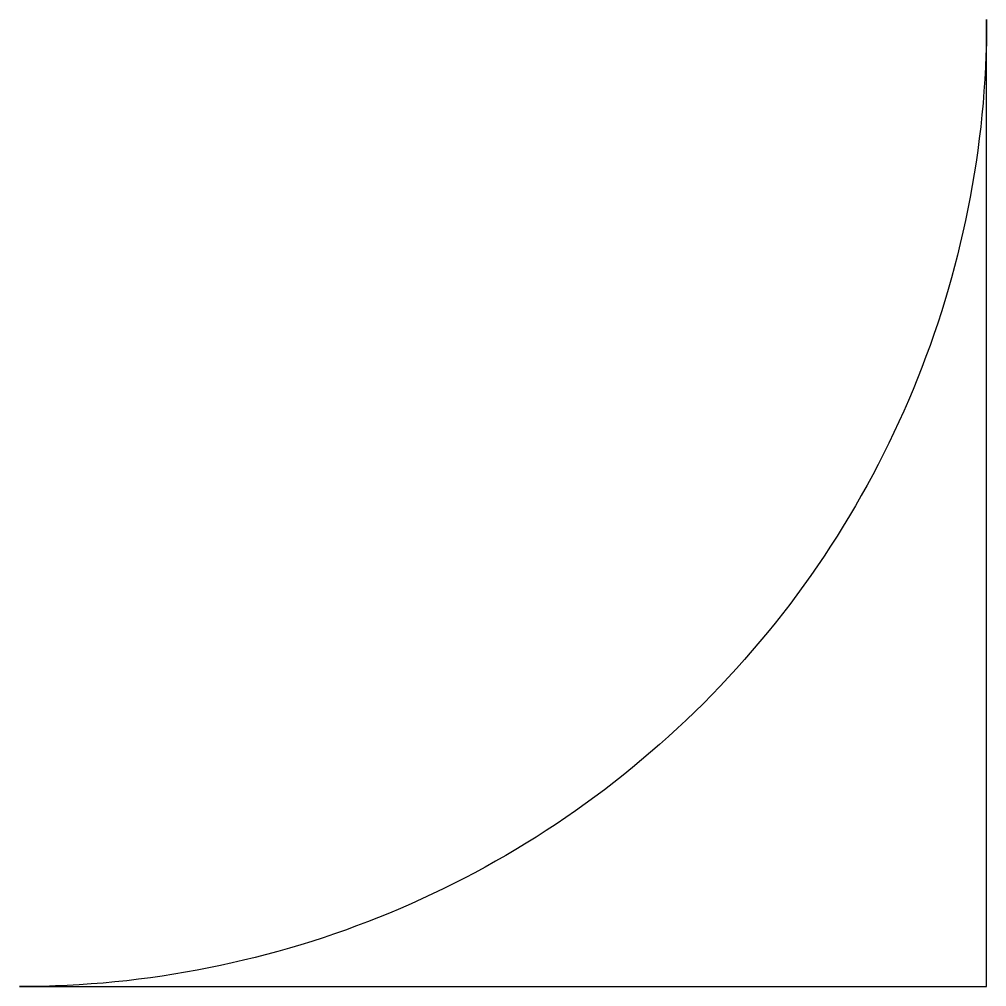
# Model space of a CAD drawing. Header units: millimetres. Extents: x 0 to 71, y 154 to 225.
import ezdxf

# ---------------------------------------------------------------- set-up
doc = ezdxf.new("R2010")
doc.units = ezdxf.units.MM

msp = doc.modelspace()

# ---------------------------------------------------------------- linework, layer by layer
at = {"layer": 'OuterContour'}
msp.add_lwpolyline([(71, 154), (71, 225, -0.414214), (0, 154)], format="xyb", close=True, dxfattribs=at)

doc.saveas('drawing.dxf')
